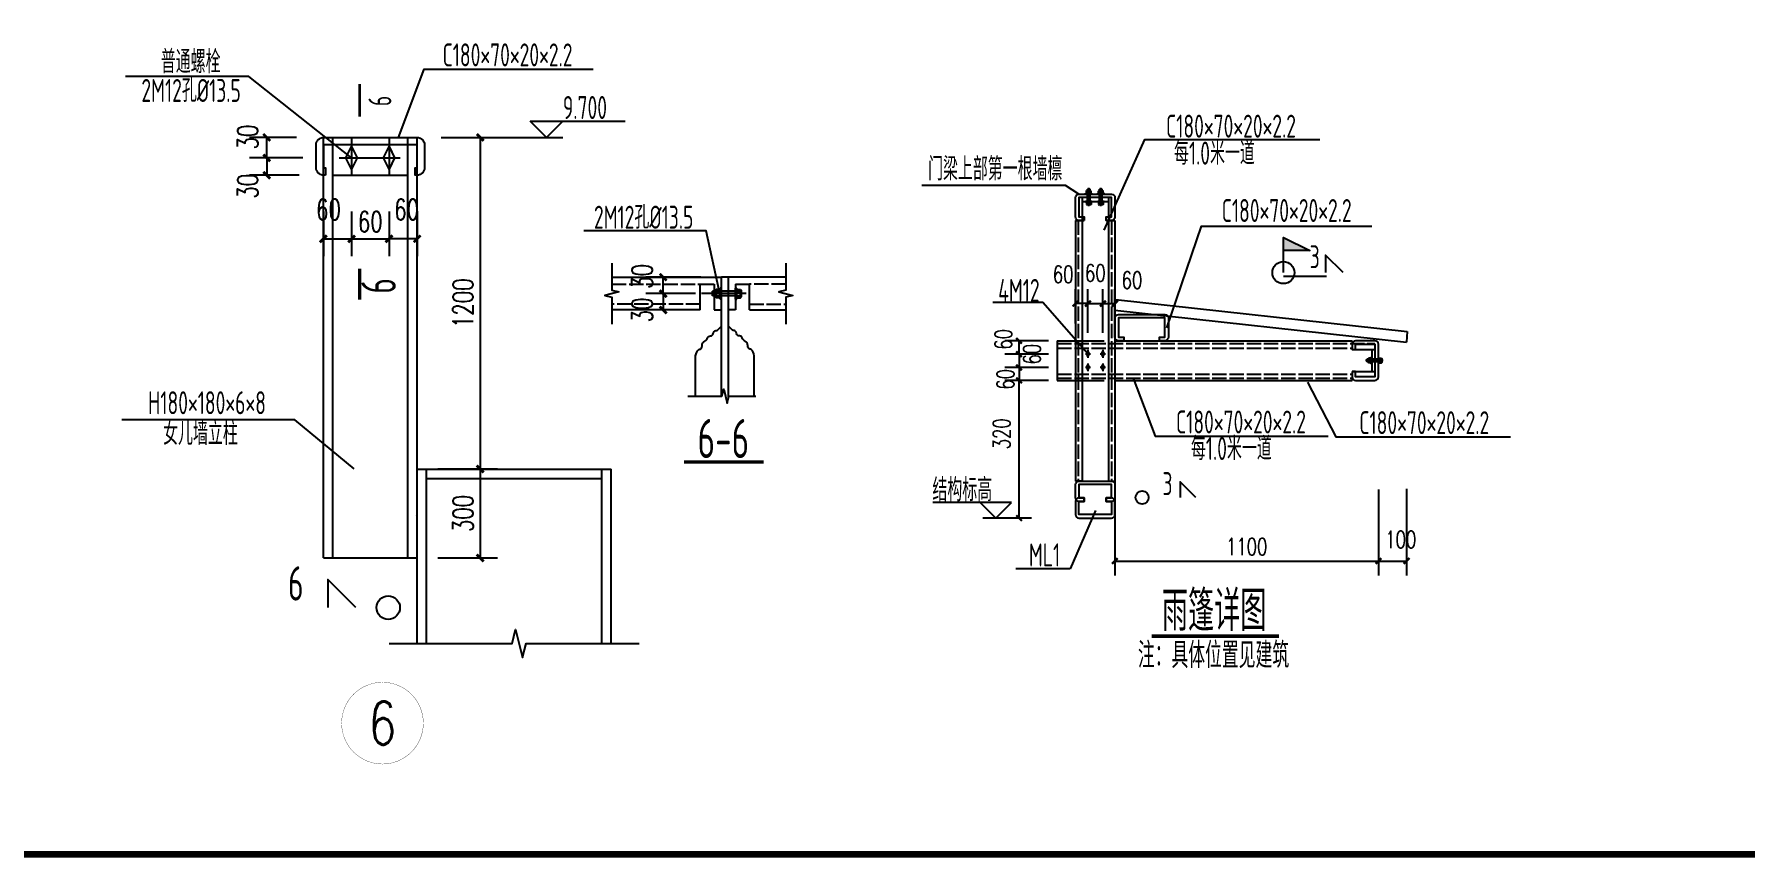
# Model space of a CAD drawing. Extents: x 14207793 to 14719554, y -1675802 to -1228715.
# Drawn here: x 14281569 to 14311356, y -1525750 to -1511411 of the extents above; entities that cross this region are included whole.
import ezdxf
from ezdxf.enums import TextEntityAlignment as Align

# ---------------------------------------------------------------- set-up
doc = ezdxf.new("R2010")
doc.units = 0
doc.header["$LTSCALE"] = 500
doc.header["$MEASUREMENT"] = 0
for name, pattern in [('5', [1.2, 0.5, -0.1, 0.5, -0.1]), ('DASHEDX2', [1.5, 1, -0.5]), ('DOTE', [2.42, 2, -0.2, 0.02, -0.2]), ('x', [5, 3, -2]), ('x1', [2.5, 1.5, -1]), ('x2', [1.25, 0.75, -0.5])]:
    doc.linetypes.add(name, pattern=pattern)
doc.layers.get('0').update_dxf_attribs({"linetype": 'CONTINUOUS'})
doc.layers.get('DEFPOINTS').update_dxf_attribs({"color": 140, "linetype": 'CONTINUOUS'})
for name, color, linetype in [('AXIS', 3, 'CONTINUOUS'), ('BOLT', 2, 'CONTINUOUS'), ('BOLTFILL', 2, 'CONTINUOUS'), ('BOLTX', 2, 'x2'), ('DIM', 3, 'CONTINUOUS'), ('DOTE', 8, 'DOTE'), ('GSYMBT', 3, 'CONTINUOUS'), ('LT', 2, 'CONTINUOUS'), ('PUB_TITLE', 4, 'CONTINUOUS'), ('S', 2, 'CONTINUOUS'), ('SBEAM', 2, 'CONTINUOUS'), ('SYMB', 7, 'CONTINUOUS'), ('SYMBX1', 7, 'x1'), ('X', 2, 'x'), ('xiangtu', 7, 'CONTINUOUS')]:
    doc.layers.add(name, color=color, linetype=linetype)
doc.styles.add('_TCH_DIM_T3', font='SIMPLEX', dxfattribs={"width": 0.705882, "bigfont": 'GBCBIG'})
doc.styles.add('HZ', font='txt', dxfattribs={"width": 0.8, "bigfont": 'hztxt'})
doc.styles.add('TSSD_REIN', font='Tssdeng.shx', dxfattribs={"width": 0.65, "bigfont": 'hztxt.shx'})
doc.dimstyles.new('_TCH_ARCH&&120', dxfattribs={"dimtxt": 357, "dimasz": 120, "dimexe": 300, "dimexo": 360, "dimgap": 120, "dimtad": 1, "dimdec": 0, "dimzin": 0, "dimdsep": 46, "dimtxsty": '_TCH_DIM_T3', "dimblk": 'ARCHTICK', "dimcen": 0.09, "dimclrt": 7, "dimazin": 2, "dimtfac": 1, "dimtdec": 0, "dimtix": 1, "dimtmove": 2, "dimatfit": 3, "dimfxl": 0, "dimtolj": 1, "dimtzin": 0, "dimarcsym": 0})
doc.dimstyles.new('_TCH_ARCH-100', dxfattribs={"dimtxt": 297.5, "dimasz": 100, "dimexe": 250, "dimexo": 300, "dimgap": 100, "dimtad": 1, "dimdec": 0, "dimzin": 0, "dimdsep": 46, "dimtxsty": '_TCH_DIM_T3', "dimblk": 'ARCHTICK', "dimcen": 0.09, "dimclrt": 7, "dimazin": 2, "dimtfac": 1, "dimtdec": 0, "dimtix": 1, "dimtmove": 2, "dimatfit": 3, "dimfxl": 0, "dimtolj": 1, "dimtzin": 0, "dimarcsym": 0})

# ---------------------------------------------------------------- blocks, each defined once
blk = doc.blocks.new('_ArchTick')
at = {"color": 0, "linetype": 'ByBlock', "const_width": 0.4}
blk.add_lwpolyline([(-0.5, -0.5), (0.5, 0.5)], dxfattribs=at)
blk = doc.blocks.new('*D1001')
at = {"layer": 'AXIS', "color": 0, "lineweight": -2}
for p, q in [((14288597, -1518981), (14289635, -1518981)), ((14289335, -1518981), (14289335, -1520530)), ((14288597, -1520530), (14289635, -1520530))]:
    blk.add_line(p, q, dxfattribs=at)
at = {"layer": 'DEFPOINTS', "color": 0}
for p in [(14288237, -1518981), (14288237, -1520530), (14289335, -1520530)]:
    blk.add_point(p, dxfattribs=at)
at = {"layer": 'AXIS', "color": 0, "lineweight": -2, "xscale": 120, "yscale": 120, "zscale": 120}
for p, rotation in [((14289335, -1518981), 90), ((14289335, -1520530), 270)]:
    blk.add_blockref('_ArchTick', p, dxfattribs=dict(at, rotation=rotation))
at = {"layer": 'AXIS', "color": 7, "insert": (14289036, -1519756), "char_height": 357, "attachment_point": 5, "rotation": 90, "style": '_TCH_DIM_T3'}
blk.add_mtext('\\A1;300', dxfattribs=at)
blk = doc.blocks.new('*D1002')
at = {"layer": 'AXIS', "color": 0, "lineweight": -2}
for p, q in [((14288810, -1513208), (14289635, -1513208)), ((14289335, -1513208), (14289335, -1518981)), ((14288597, -1518981), (14289635, -1518981))]:
    blk.add_line(p, q, dxfattribs=at)
at = {"layer": 'DEFPOINTS', "color": 0}
for p in [(14288450, -1513208), (14288237, -1518981), (14289335, -1518981)]:
    blk.add_point(p, dxfattribs=at)
at = {"layer": 'AXIS', "color": 0, "lineweight": -2, "xscale": 120, "yscale": 120, "zscale": 120}
for p, rotation in [((14289335, -1513208), 90), ((14289335, -1518981), 270)]:
    blk.add_blockref('_ArchTick', p, dxfattribs=dict(at, rotation=rotation))
at = {"layer": 'AXIS', "color": 7, "insert": (14289036, -1516095), "char_height": 357, "attachment_point": 5, "rotation": 90, "style": '_TCH_DIM_T3'}
blk.add_mtext('\\A1;1200', dxfattribs=at)
blk = doc.blocks.new('*D1003')
at = {"layer": 'AXIS', "color": 0, "lineweight": -2}
for p, q in [((14287095, -1514500), (14287095, -1515274)), ((14287748, -1514500), (14287748, -1515274)), ((14287095, -1514974), (14287748, -1514974))]:
    blk.add_line(p, q, dxfattribs=at)
at = {"layer": 'DEFPOINTS', "color": 0}
for p in [(14287095, -1514140), (14287748, -1514140), (14287748, -1514974)]:
    blk.add_point(p, dxfattribs=at)
at = {"layer": 'AXIS', "color": 0, "lineweight": -2, "xscale": 120, "yscale": 120, "zscale": 120, "rotation": 180}
blk.add_blockref('_ArchTick', (14287095, -1514974), dxfattribs=at)
at = {"layer": 'AXIS', "color": 0, "lineweight": -2, "xscale": 120, "yscale": 120, "zscale": 120}
blk.add_blockref('_ArchTick', (14287748, -1514974), dxfattribs=at)
at = {"layer": 'AXIS', "color": 7, "insert": (14287421, -1514675), "char_height": 357, "attachment_point": 5, "style": '_TCH_DIM_T3'}
blk.add_mtext('\\A1;60', dxfattribs=at)
blk = doc.blocks.new('*D1004')
at = {"layer": 'AXIS', "color": 0, "lineweight": -2}
for p, q in [((14287748, -1514500), (14287748, -1515274)), ((14288237, -1514493), (14288237, -1515274)), ((14288237, -1514974), (14287748, -1514974))]:
    blk.add_line(p, q, dxfattribs=at)
at = {"layer": 'DEFPOINTS', "color": 0}
for p in [(14287748, -1514140), (14288237, -1514133), (14287748, -1514974)]:
    blk.add_point(p, dxfattribs=at)
at = {"layer": 'AXIS', "color": 0, "lineweight": -2, "xscale": 120, "yscale": 120, "zscale": 120, "rotation": 180}
blk.add_blockref('_ArchTick', (14287748, -1514974), dxfattribs=at)
at = {"layer": 'AXIS', "color": 0, "lineweight": -2, "xscale": 120, "yscale": 120, "zscale": 120}
blk.add_blockref('_ArchTick', (14288237, -1514974), dxfattribs=at)
at = {"layer": 'AXIS', "color": 7, "insert": (14288054, -1514464), "char_height": 357, "attachment_point": 5, "style": '_TCH_DIM_T3'}
blk.add_mtext('\\A1;60', dxfattribs=at)
blk = doc.blocks.new('*D1005')
at = {"layer": 'AXIS', "color": 0, "lineweight": -2}
for p, q in [((14286605, -1514498), (14286605, -1515274)), ((14287095, -1514500), (14287095, -1515274)), ((14286605, -1514974), (14287095, -1514974))]:
    blk.add_line(p, q, dxfattribs=at)
at = {"layer": 'DEFPOINTS', "color": 0}
for p in [(14286605, -1514138), (14287095, -1514140), (14287095, -1514974)]:
    blk.add_point(p, dxfattribs=at)
at = {"layer": 'AXIS', "color": 0, "lineweight": -2, "xscale": 120, "yscale": 120, "zscale": 120, "rotation": 180}
blk.add_blockref('_ArchTick', (14286605, -1514974), dxfattribs=at)
at = {"layer": 'AXIS', "color": 0, "lineweight": -2, "xscale": 120, "yscale": 120, "zscale": 120}
blk.add_blockref('_ArchTick', (14287095, -1514974), dxfattribs=at)
at = {"layer": 'AXIS', "color": 7, "insert": (14286694, -1514464), "char_height": 357, "attachment_point": 5, "style": '_TCH_DIM_T3'}
blk.add_mtext('\\A1;60', dxfattribs=at)
blk = doc.blocks.new('*D1006')
at = {"layer": 'AXIS', "color": 0, "lineweight": -2}
for p, q in [((14286134, -1513208), (14285319, -1513208)), ((14285619, -1513564), (14285619, -1513208)), ((14286245, -1513564), (14285319, -1513564))]:
    blk.add_line(p, q, dxfattribs=at)
at = {"layer": 'DEFPOINTS', "color": 0}
for p in [(14285619, -1513208), (14286494, -1513208), (14286605, -1513564)]:
    blk.add_point(p, dxfattribs=at)
at = {"layer": 'AXIS', "color": 0, "lineweight": -2, "xscale": 120, "yscale": 120, "zscale": 120}
for p, rotation in [((14285619, -1513208), 90), ((14285619, -1513564), 270)]:
    blk.add_blockref('_ArchTick', p, dxfattribs=dict(at, rotation=rotation))
at = {"layer": 'AXIS', "color": 7, "insert": (14285287, -1513202), "char_height": 357, "attachment_point": 5, "rotation": 90, "style": '_TCH_DIM_T3'}
blk.add_mtext('\\A1;30', dxfattribs=at)
blk = doc.blocks.new('*D1007')
at = {"layer": 'AXIS', "color": 0, "lineweight": -2}
for p, q in [((14286245, -1513564), (14285319, -1513564)), ((14285619, -1513564), (14285619, -1513866)), ((14286185, -1513866), (14285319, -1513866))]:
    blk.add_line(p, q, dxfattribs=at)
at = {"layer": 'DEFPOINTS', "color": 0}
for p in [(14286605, -1513564), (14285619, -1513866), (14286545, -1513866)]:
    blk.add_point(p, dxfattribs=at)
at = {"layer": 'AXIS', "color": 0, "lineweight": -2, "xscale": 120, "yscale": 120, "zscale": 120}
for p, rotation in [((14285619, -1513564), 90), ((14285619, -1513866), 270)]:
    blk.add_blockref('_ArchTick', p, dxfattribs=dict(at, rotation=rotation))
at = {"layer": 'AXIS', "color": 7, "insert": (14285287, -1514058), "char_height": 357, "attachment_point": 5, "rotation": 90, "style": '_TCH_DIM_T3'}
blk.add_mtext('\\A1;30', dxfattribs=at)
blk = doc.blocks.new('*D1008')
at = {"layer": 'AXIS', "color": 0, "lineweight": -2}
for p, q in [((14293176, -1515641), (14292222, -1515641)), ((14292522, -1515928), (14292522, -1515641)), ((14293086, -1515928), (14292222, -1515928))]:
    blk.add_line(p, q, dxfattribs=at)
at = {"layer": 'DEFPOINTS', "color": 0}
for p in [(14292522, -1515641), (14293536, -1515641), (14293446, -1515928)]:
    blk.add_point(p, dxfattribs=at)
at = {"layer": 'AXIS', "color": 0, "lineweight": -2, "xscale": 120, "yscale": 120, "zscale": 120}
for p, rotation in [((14292522, -1515641), 90), ((14292522, -1515928), 270)]:
    blk.add_blockref('_ArchTick', p, dxfattribs=dict(at, rotation=rotation))
at = {"layer": 'AXIS', "color": 7, "insert": (14292155, -1515629), "char_height": 357, "attachment_point": 5, "rotation": 90, "style": '_TCH_DIM_T3'}
blk.add_mtext('\\A1;30', dxfattribs=at)
blk = doc.blocks.new('*D1009')
at = {"layer": 'AXIS', "color": 0, "lineweight": -2}
for p, q in [((14293086, -1515928), (14292222, -1515928)), ((14292522, -1515928), (14292522, -1516212)), ((14293050, -1516212), (14292222, -1516212))]:
    blk.add_line(p, q, dxfattribs=at)
at = {"layer": 'DEFPOINTS', "color": 0}
for p in [(14293446, -1515928), (14292522, -1516212), (14293410, -1516212)]:
    blk.add_point(p, dxfattribs=at)
at = {"layer": 'AXIS', "color": 0, "lineweight": -2, "xscale": 120, "yscale": 120, "zscale": 120}
for p, rotation in [((14292522, -1515928), 90), ((14292522, -1516212), 270)]:
    blk.add_blockref('_ArchTick', p, dxfattribs=dict(at, rotation=rotation))
at = {"layer": 'AXIS', "color": 7, "insert": (14292155, -1516212), "char_height": 357, "attachment_point": 5, "rotation": 90, "style": '_TCH_DIM_T3'}
blk.add_mtext('\\A1;30', dxfattribs=at)
blk = doc.blocks.new('bg')
at = {"layer": 'AXIS'}
for p, q in [((4161502, -1175045), (4163935, -1175045)), ((4161922, -1175465), (4161502, -1175045)), ((4161922, -1175465), (4162342, -1175045)), ((4159224, -1175465), (4162342, -1175465))]:
    blk.add_line(p, q, dxfattribs=at)
blk = doc.blocks.new('*D1010')
at = {"layer": 'AXIS', "color": 0, "lineweight": -2}
for p, q in [((14304977, -1519340), (14304977, -1520833)), ((14305467, -1519325), (14305467, -1520833)), ((14304977, -1520583), (14305467, -1520583))]:
    blk.add_line(p, q, dxfattribs=at)
at = {"layer": 'DEFPOINTS', "color": 0}
for p in [(14304977, -1519040), (14305467, -1519025), (14305467, -1520583)]:
    blk.add_point(p, dxfattribs=at)
at = {"layer": 'AXIS', "color": 0, "lineweight": -2, "xscale": 100, "yscale": 100, "zscale": 100, "rotation": 180}
blk.add_blockref('_ArchTick', (14304977, -1520583), dxfattribs=at)
at = {"layer": 'AXIS', "color": 0, "lineweight": -2, "xscale": 100, "yscale": 100, "zscale": 100}
blk.add_blockref('_ArchTick', (14305467, -1520583), dxfattribs=at)
at = {"layer": 'AXIS', "color": 7, "insert": (14305365, -1520208), "char_height": 297.5, "attachment_point": 5, "style": '_TCH_DIM_T3'}
blk.add_mtext('\\A1;100', dxfattribs=at)
blk = doc.blocks.new('*D1011')
at = {"layer": 'AXIS', "color": 0, "lineweight": -2}
for p, q in [((14300388, -1518865), (14300388, -1520833)), ((14304977, -1519340), (14304977, -1520833)), ((14300388, -1520583), (14304977, -1520583))]:
    blk.add_line(p, q, dxfattribs=at)
at = {"layer": 'DEFPOINTS', "color": 0}
for p in [(14300388, -1518565), (14304977, -1519040), (14304977, -1520583)]:
    blk.add_point(p, dxfattribs=at)
at = {"layer": 'AXIS', "color": 0, "lineweight": -2, "xscale": 100, "yscale": 100, "zscale": 100, "rotation": 180}
blk.add_blockref('_ArchTick', (14300388, -1520583), dxfattribs=at)
at = {"layer": 'AXIS', "color": 0, "lineweight": -2, "xscale": 100, "yscale": 100, "zscale": 100}
blk.add_blockref('_ArchTick', (14304977, -1520583), dxfattribs=at)
at = {"layer": 'AXIS', "color": 7, "insert": (14302683, -1520334), "char_height": 297.5, "attachment_point": 5, "style": '_TCH_DIM_T3'}
blk.add_mtext('\\A1;1100', dxfattribs=at)
blk = doc.blocks.new('*D1012')
at = {"layer": 'AXIS', "color": 0, "lineweight": -2}
for p, q in [((14299233, -1517438), (14298469, -1517438)), ((14298719, -1519836), (14298719, -1517438)), ((14298938, -1519836), (14298469, -1519836))]:
    blk.add_line(p, q, dxfattribs=at)
at = {"layer": 'DEFPOINTS', "color": 0}
for p in [(14298719, -1517438), (14299533, -1517438), (14299238, -1519836)]:
    blk.add_point(p, dxfattribs=at)
at = {"layer": 'AXIS', "color": 0, "lineweight": -2, "xscale": 100, "yscale": 100, "zscale": 100}
for p, rotation in [((14298719, -1517438), 90), ((14298719, -1519836), 270)]:
    blk.add_blockref('_ArchTick', p, dxfattribs=dict(at, rotation=rotation))
at = {"layer": 'AXIS', "color": 7, "insert": (14298416, -1518368), "char_height": 297.5, "attachment_point": 5, "rotation": 90, "style": '_TCH_DIM_T3'}
blk.add_mtext('\\A1;320', dxfattribs=at)
blk = doc.blocks.new('*D987')
at = {"layer": 'AXIS', "color": 0, "lineweight": -2}
for p, q in [((14299919, -1516608), (14299919, -1515851)), ((14299919, -1516101), (14300179, -1516101)), ((14300179, -1516608), (14300179, -1515851))]:
    blk.add_line(p, q, dxfattribs=at)
at = {"layer": 'DEFPOINTS', "color": 0}
for p in [(14300179, -1516101), (14299919, -1516908), (14300179, -1516908)]:
    blk.add_point(p, dxfattribs=at)
at = {"layer": 'AXIS', "color": 0, "lineweight": -2, "xscale": 100, "yscale": 100, "zscale": 100, "rotation": 180}
blk.add_blockref('_ArchTick', (14299919, -1516101), dxfattribs=at)
at = {"layer": 'AXIS', "color": 0, "lineweight": -2, "xscale": 100, "yscale": 100, "zscale": 100}
blk.add_blockref('_ArchTick', (14300179, -1516101), dxfattribs=at)
at = {"layer": 'AXIS', "color": 7, "insert": (14300046, -1515569), "char_height": 297.5, "attachment_point": 5, "style": '_TCH_DIM_T3'}
blk.add_mtext('\\A1;60', dxfattribs=at)
blk = doc.blocks.new('*D988')
at = {"layer": 'AXIS', "color": 0, "lineweight": -2}
for p, q in [((14299700, -1516449), (14299700, -1515851)), ((14299919, -1516101), (14299700, -1516101)), ((14299919, -1516608), (14299919, -1515851))]:
    blk.add_line(p, q, dxfattribs=at)
at = {"layer": 'DEFPOINTS', "color": 0}
for p in [(14299700, -1516101), (14299700, -1516749), (14299919, -1516908)]:
    blk.add_point(p, dxfattribs=at)
at = {"layer": 'AXIS', "color": 0, "lineweight": -2, "xscale": 100, "yscale": 100, "zscale": 100, "rotation": 180}
blk.add_blockref('_ArchTick', (14299700, -1516101), dxfattribs=at)
at = {"layer": 'AXIS', "color": 0, "lineweight": -2, "xscale": 100, "yscale": 100, "zscale": 100}
blk.add_blockref('_ArchTick', (14299919, -1516101), dxfattribs=at)
at = {"layer": 'AXIS', "color": 7, "insert": (14299486, -1515591), "char_height": 297.5, "attachment_point": 5, "style": '_TCH_DIM_T3'}
blk.add_mtext('\\A1;60', dxfattribs=at)
blk = doc.blocks.new('*D989')
at = {"layer": 'AXIS', "color": 0, "lineweight": -2}
for p, q in [((14300179, -1516608), (14300179, -1515851)), ((14300179, -1516101), (14300388, -1516101)), ((14300388, -1516655), (14300388, -1515851))]:
    blk.add_line(p, q, dxfattribs=at)
at = {"layer": 'DEFPOINTS', "color": 0}
for p in [(14300388, -1516101), (14300179, -1516908), (14300388, -1516955)]:
    blk.add_point(p, dxfattribs=at)
at = {"layer": 'AXIS', "color": 0, "lineweight": -2, "xscale": 100, "yscale": 100, "zscale": 100, "rotation": 180}
blk.add_blockref('_ArchTick', (14300179, -1516101), dxfattribs=at)
at = {"layer": 'AXIS', "color": 0, "lineweight": -2, "xscale": 100, "yscale": 100, "zscale": 100}
blk.add_blockref('_ArchTick', (14300388, -1516101), dxfattribs=at)
at = {"layer": 'AXIS', "color": 7, "insert": (14300686, -1515694), "char_height": 297.5, "attachment_point": 5, "style": '_TCH_DIM_T3'}
blk.add_mtext('\\A1;60', dxfattribs=at)
blk = doc.blocks.new('*D990')
at = {"layer": 'AXIS', "color": 0, "lineweight": -2}
for p, q in [((14299163, -1516981), (14298469, -1516981)), ((14298719, -1516981), (14298719, -1517214)), ((14299233, -1517214), (14298469, -1517214))]:
    blk.add_line(p, q, dxfattribs=at)
at = {"layer": 'DEFPOINTS', "color": 0}
for p in [(14299463, -1516981), (14298719, -1517214), (14299533, -1517214)]:
    blk.add_point(p, dxfattribs=at)
at = {"layer": 'AXIS', "color": 0, "lineweight": -2, "xscale": 100, "yscale": 100, "zscale": 100}
for p, rotation in [((14298719, -1516981), 90), ((14298719, -1517214), 270)]:
    blk.add_blockref('_ArchTick', p, dxfattribs=dict(at, rotation=rotation))
at = {"layer": 'AXIS', "color": 7, "insert": (14298943, -1516981), "char_height": 297.5, "attachment_point": 5, "rotation": 90, "style": '_TCH_DIM_T3'}
blk.add_mtext('\\A1;60', dxfattribs=at)
blk = doc.blocks.new('*D991')
at = {"layer": 'AXIS', "color": 0, "lineweight": -2}
for p, q in [((14299233, -1516749), (14298469, -1516749)), ((14299233, -1516981), (14298469, -1516981)), ((14298719, -1516981), (14298719, -1516749))]:
    blk.add_line(p, q, dxfattribs=at)
at = {"layer": 'DEFPOINTS', "color": 0}
for p in [(14298719, -1516749), (14299533, -1516749), (14299533, -1516981)]:
    blk.add_point(p, dxfattribs=at)
at = {"layer": 'AXIS', "color": 0, "lineweight": -2, "xscale": 100, "yscale": 100, "zscale": 100}
for p, rotation in [((14298719, -1516749), 90), ((14298719, -1516981), 270)]:
    blk.add_blockref('_ArchTick', p, dxfattribs=dict(at, rotation=rotation))
at = {"layer": 'AXIS', "color": 7, "insert": (14298446, -1516724), "char_height": 297.5, "attachment_point": 5, "rotation": 90, "style": '_TCH_DIM_T3'}
blk.add_mtext('\\A1;60', dxfattribs=at)
blk = doc.blocks.new('*D992')
at = {"layer": 'AXIS', "color": 0, "lineweight": -2}
for p, q in [((14298559, -1517214), (14298469, -1517214)), ((14298719, -1517214), (14298719, -1517438)), ((14298610, -1517438), (14298469, -1517438))]:
    blk.add_line(p, q, dxfattribs=at)
at = {"layer": 'DEFPOINTS', "color": 0}
for p in [(14298859, -1517214), (14298719, -1517438), (14298910, -1517438)]:
    blk.add_point(p, dxfattribs=at)
at = {"layer": 'AXIS', "color": 0, "lineweight": -2, "xscale": 100, "yscale": 100, "zscale": 100}
for p, rotation in [((14298719, -1517214), 90), ((14298719, -1517438), 270)]:
    blk.add_blockref('_ArchTick', p, dxfattribs=dict(at, rotation=rotation))
at = {"layer": 'AXIS', "color": 7, "insert": (14298483, -1517419), "char_height": 297.5, "attachment_point": 5, "rotation": 90, "style": '_TCH_DIM_T3'}
blk.add_mtext('\\A1;60', dxfattribs=at)

msp = doc.modelspace()

# ---------------------------------------------------------------- linework, layer by layer
for points in [[(14293087.27, -1517010.86), (14293142.09, -1516903.08), (14293187.93, -1516878.66), (14293209.41, -1516787.01), (14293282.66, -1516726.01), (14293311.36, -1516674.62), (14293377.4, -1516652.74), (14293411.01, -1516585.57), (14293466.02, -1516561.15), (14293503.41, -1516527.69), (14293536.07, -1516497.04)], [(14294107.27, -1517010.86), (14294052.45, -1516903.08), (14294006.61, -1516878.66), (14293985.12, -1516787.01), (14293911.87, -1516726.01), (14293883.18, -1516674.62), (14293817.14, -1516652.74), (14293783.53, -1516585.57), (14293728.52, -1516561.15), (14293691.12, -1516527.69), (14293658.47, -1516497.04)]]:
    msp.add_spline(points, degree=3)
at = {"layer": 'BOLT'}
for p, q in [((14287094.88, -1513270.73), (14287094.88, -1513858.25)), ((14287747.68, -1513270.73), (14287747.68, -1513858.25)), ((14286899.04, -1513564.49), (14287290.72, -1513564.49)), ((14287551.84, -1513564.49), (14287943.52, -1513564.49)), ((14299877.18, -1514194.22), (14299877.18, -1514180.45)), ((14299987.34, -1514180.45), (14299877.18, -1514180.45)), ((14299987.34, -1514194.22), (14299877.18, -1514194.22)), ((14299877.18, -1514322.74), (14299877.18, -1514336.51)), ((14299987.34, -1514322.74), (14299877.18, -1514322.74)), ((14299987.34, -1514336.51), (14299877.18, -1514336.51)), ((14299890.95, -1514143.73), (14299900.69, -1514133.99)), ((14299973.57, -1514143.73), (14299890.95, -1514143.73)), ((14299890.95, -1514180.45), (14299890.95, -1514143.73)), ((14299973.57, -1514180.45), (14299890.95, -1514180.45)), ((14299890.95, -1514336.51), (14299890.95, -1514373.23)), ((14299963.84, -1514133.99), (14299900.69, -1514133.99)), ((14299955.21, -1514106.45), (14299909.31, -1514106.45)), ((14299909.31, -1514133.99), (14299909.31, -1514106.45)), ((14299911.61, -1514180.45), (14299911.61, -1514143.73)), ((14299911.61, -1514336.51), (14299911.61, -1514373.23)), ((14299952.92, -1514180.45), (14299952.92, -1514143.73)), ((14299952.92, -1514336.51), (14299952.92, -1514373.23)), ((14299955.21, -1514133.99), (14299955.21, -1514106.45)), ((14299973.57, -1514143.73), (14299963.84, -1514133.99)), ((14299973.57, -1514180.45), (14299973.57, -1514143.73)), ((14299973.57, -1514336.51), (14299973.57, -1514373.23)), ((14299987.34, -1514194.22), (14299987.34, -1514180.45)), ((14299987.34, -1514322.74), (14299987.34, -1514336.51)), ((14300198.57, -1514180.45), (14300088.41, -1514180.45)), ((14300088.41, -1514194.22), (14300088.41, -1514180.45)), ((14300198.57, -1514194.22), (14300088.41, -1514194.22)), ((14300198.57, -1514322.74), (14300088.41, -1514322.74)), ((14300088.41, -1514322.74), (14300088.41, -1514336.51)), ((14300198.57, -1514336.51), (14300088.41, -1514336.51)), ((14300102.18, -1514143.73), (14300111.92, -1514133.99)), ((14300102.18, -1514180.45), (14300102.18, -1514143.73)), ((14300184.8, -1514143.73), (14300102.18, -1514143.73)), ((14300184.8, -1514180.45), (14300102.18, -1514180.45)), ((14300102.18, -1514336.51), (14300102.18, -1514373.23)), ((14300175.07, -1514133.99), (14300111.92, -1514133.99)), ((14300120.54, -1514133.99), (14300120.54, -1514106.45)), ((14300166.44, -1514106.45), (14300120.54, -1514106.45)), ((14300122.84, -1514180.45), (14300122.84, -1514143.73)), ((14300122.84, -1514336.51), (14300122.84, -1514373.23)), ((14300164.15, -1514180.45), (14300164.15, -1514143.73)), ((14300164.15, -1514336.51), (14300164.15, -1514373.23)), ((14300166.44, -1514133.99), (14300166.44, -1514106.45)), ((14300184.8, -1514143.73), (14300175.07, -1514133.99)), ((14300184.8, -1514180.45), (14300184.8, -1514143.73)), ((14300184.8, -1514336.51), (14300184.8, -1514373.23)), ((14300198.57, -1514194.22), (14300198.57, -1514180.45)), ((14300198.57, -1514322.74), (14300198.57, -1514336.51)), ((14299890.95, -1514373.23), (14299900.69, -1514382.96)), ((14299973.57, -1514373.23), (14299890.95, -1514373.23)), ((14299963.84, -1514382.96), (14299900.69, -1514382.96)), ((14299973.57, -1514373.23), (14299963.84, -1514382.96)), ((14300184.8, -1514373.23), (14300102.18, -1514373.23)), ((14300102.18, -1514373.23), (14300111.92, -1514382.96)), ((14300175.07, -1514382.96), (14300111.92, -1514382.96)), ((14300184.8, -1514373.23), (14300175.07, -1514382.96)), ((14293536.07, -1515829.82), (14293511.59, -1515829.82)), ((14293511.59, -1516025.66), (14293511.59, -1515829.82)), ((14293536.07, -1516025.66), (14293536.07, -1515829.82)), ((14293780.87, -1515829.82), (14293805.35, -1515829.82)), ((14293780.87, -1516025.66), (14293780.87, -1515829.82)), ((14293805.35, -1516025.66), (14293805.35, -1515829.82)), ((14293380.04, -1515968.54), (14293380.04, -1515886.94)), ((14293429, -1515886.94), (14293380.04, -1515886.94)), ((14293429, -1515968.54), (14293380.04, -1515968.54)), ((14293446.31, -1515854.3), (14293429, -1515871.61)), ((14293429, -1515983.87), (14293429, -1515871.61)), ((14293446.31, -1516001.18), (14293429, -1515983.87)), ((14293446.31, -1516001.18), (14293446.31, -1515854.3)), ((14293511.59, -1515854.3), (14293446.31, -1515854.3)), ((14293511.59, -1515891.02), (14293446.31, -1515891.02)), ((14293511.59, -1515964.46), (14293446.31, -1515964.46)), ((14293511.59, -1516001.18), (14293446.31, -1516001.18)), ((14293511.59, -1516001.18), (14293511.59, -1515854.3)), ((14293536.07, -1516025.66), (14293511.59, -1516025.66)), ((14293780.87, -1516025.66), (14293805.35, -1516025.66)), ((14293805.35, -1515854.3), (14293870.63, -1515854.3)), ((14293805.35, -1515891.02), (14293870.63, -1515891.02)), ((14293805.35, -1515964.46), (14293870.63, -1515964.46)), ((14293805.35, -1516001.18), (14293870.63, -1516001.18)), ((14293870.63, -1515854.3), (14293887.94, -1515871.61)), ((14293870.63, -1516001.18), (14293870.63, -1515854.3)), ((14293870.63, -1516001.18), (14293887.94, -1515983.87)), ((14293887.94, -1515983.87), (14293887.94, -1515871.61)), ((14299873.04, -1516976.73), (14299964.84, -1516976.73)), ((14299918.94, -1516907.88), (14299918.94, -1517045.58)), ((14300132.99, -1516976.73), (14300224.8, -1516976.73)), ((14300178.89, -1516907.88), (14300178.89, -1517045.58)), ((14299873.04, -1517210.59), (14299964.84, -1517210.59)), ((14299918.94, -1517141.74), (14299918.94, -1517279.44)), ((14300132.99, -1517210.59), (14300224.8, -1517210.59)), ((14300178.89, -1517141.74), (14300178.89, -1517279.44)), ((14304800.47, -1517070.3), (14304772.93, -1517070.3)), ((14304772.93, -1517070.3), (14304772.93, -1517116.2)), ((14304800.47, -1517116.2), (14304772.93, -1517116.2)), ((14304810.2, -1517051.94), (14304800.47, -1517061.67)), ((14304800.47, -1517061.67), (14304800.47, -1517124.82)), ((14304810.2, -1517134.56), (14304800.47, -1517124.82)), ((14304846.92, -1517051.94), (14304810.2, -1517051.94)), ((14304810.2, -1517051.94), (14304810.2, -1517134.56)), ((14304846.92, -1517072.59), (14304810.2, -1517072.59)), ((14304846.92, -1517113.9), (14304810.2, -1517113.9)), ((14304846.92, -1517134.56), (14304810.2, -1517134.56)), ((14304846.92, -1517038.17), (14304846.92, -1517148.33)), ((14304860.69, -1517038.17), (14304846.92, -1517038.17)), ((14304846.92, -1517051.94), (14304846.92, -1517134.56)), ((14304860.69, -1517148.33), (14304846.92, -1517148.33)), ((14304860.69, -1517038.17), (14304860.69, -1517148.33)), ((14304976.97, -1517038.17), (14304976.97, -1517148.33)), ((14304976.97, -1517038.17), (14304990.74, -1517038.17)), ((14304976.97, -1517148.33), (14304990.74, -1517148.33)), ((14304990.74, -1517038.17), (14304990.74, -1517148.33)), ((14304990.74, -1517051.94), (14305027.46, -1517051.94)), ((14304990.74, -1517072.59), (14305027.46, -1517072.59)), ((14304990.74, -1517113.9), (14305027.46, -1517113.9)), ((14304990.74, -1517134.56), (14305027.46, -1517134.56)), ((14305027.46, -1517051.94), (14305027.46, -1517134.56)), ((14305027.46, -1517051.94), (14305037.2, -1517061.67)), ((14305027.46, -1517134.56), (14305037.2, -1517124.82)), ((14305037.2, -1517061.67), (14305037.2, -1517124.82))]:
    msp.add_line(p, q, dxfattribs=at)
for points in [[(14286996.96, -1513564.49), (14287094.88, -1513368.65), (14287192.8, -1513564.49), (14287094.88, -1513760.33)], [(14287649.76, -1513564.49), (14287747.68, -1513368.65), (14287845.6, -1513564.49), (14287747.68, -1513760.33)], [(14299895.99, -1516976.73), (14299918.94, -1516930.83), (14299941.89, -1516976.73), (14299918.94, -1517022.63)], [(14300155.94, -1516976.73), (14300178.89, -1516930.83), (14300201.85, -1516976.73), (14300178.89, -1517022.63)], [(14299895.99, -1517210.59), (14299918.94, -1517164.69), (14299941.89, -1517210.59), (14299918.94, -1517256.49)], [(14300155.94, -1517210.59), (14300178.89, -1517164.69), (14300201.85, -1517210.59), (14300178.89, -1517256.49)]]:
    msp.add_lwpolyline(points, close=True, dxfattribs=at)
at = {"layer": 'BOLTFILL'}
for p, q in [((14299932.26, -1514404.46), (14299932.26, -1514084.8)), ((14300143.49, -1514404.46), (14300143.49, -1514084.8)), ((14293964.54, -1515927.74), (14293188.16, -1515927.74)), ((14305058.7, -1517093.25), (14304751.28, -1517093.25))]:
    msp.add_line(p, q, dxfattribs=at)
at = {"layer": 'BOLTX'}
for p, q in [((14299909.31, -1514336.51), (14299909.31, -1514133.99)), ((14299955.21, -1514336.51), (14299955.21, -1514133.99)), ((14300120.54, -1514336.51), (14300120.54, -1514133.99)), ((14300166.44, -1514336.51), (14300166.44, -1514133.99)), ((14293805.35, -1515886.94), (14293429, -1515886.94)), ((14293805.35, -1515968.54), (14293429, -1515968.54)), ((14304990.74, -1517070.3), (14304800.47, -1517070.3)), ((14304990.74, -1517116.2), (14304800.47, -1517116.2))]:
    msp.add_line(p, q, dxfattribs=at)
at = {"layer": 'DIM'}
for p, q in [((14299525.07, -1514047.77), (14297028.37, -1514047.77)), ((14299761.18, -1514194.22), (14299525.07, -1514047.77)), ((14299814.73, -1519191.85), (14299699.98, -1519191.85)), ((14300273.73, -1519191.85), (14300388.48, -1519191.85)), ((14298589.15, -1519561.82), (14297218.11, -1519561.82)), ((14298041.75, -1519561.82), (14298315.45, -1519835.52)), ((14298315.45, -1519835.52), (14298589.15, -1519561.82)), ((14300049.96, -1519705.94), (14299607.53, -1520721.25)), ((14299607.53, -1520721.25), (14298663.99, -1520721.19))]:
    msp.add_line(p, q, dxfattribs=at)
for points in [[(14287094.88, -1513564.49), (14285304.18, -1512144.74), (14285304.18, -1512144.74), (14283160.98, -1512144.74)], [(14287914.78, -1513207.85), (14288360.36, -1512018.8), (14288360.36, -1512018.8), (14291303.48, -1512018.8)], [(14300198.19, -1514824.61), (14300910.44, -1513244.79), (14300910.44, -1513244.79), (14303958.37, -1513244.79)], [(14293507.07, -1515927.74), (14293267.37, -1514831.84), (14293267.37, -1514831.84), (14291138.48, -1514831.84)], [(14301293.97, -1516524.94), (14301897.77, -1514750.4), (14301897.77, -1514750.4), (14304863.37, -1514750.4)], [(14299918.94, -1516976.73), (14299131.78, -1516079.64), (14299131.78, -1516079.64), (14298260.87, -1516079.64)], [(14300705.53, -1517398.48), (14301089.71, -1518411.66), (14301089.71, -1518411.66), (14304100.87, -1518411.66)], [(14303741, -1517470.98), (14304234.66, -1518420.11), (14304234.66, -1518420.11), (14307278.37, -1518420.11)], [(14287142.92, -1518978.02), (14286109.47, -1518124.63), (14286109.47, -1518124.63), (14283095.98, -1518124.63)]]:
    msp.add_lwpolyline(points, dxfattribs=at)
at = {"layer": 'DOTE'}
for p, q in [((14287094.88, -1513207.85), (14287094.88, -1513858.25)), ((14287747.68, -1513207.85), (14287747.68, -1513866.41))]:
    msp.add_line(p, q, dxfattribs=at)
at = {"layer": 'GSYMBT', "ltscale": 10, "const_width": 5}
msp.add_lwpolyline([(14286922.04, -1523406.13, 1), (14288345.49, -1523406.13, 1)], format="xyb", close=True, dxfattribs=at)
at = {"layer": 'LT'}
for p, q in [((14299814.73, -1514255.42), (14299814.73, -1519191.85)), ((14299814.73, -1514322.74), (14300273.73, -1514322.74)), ((14300273.73, -1514255.42), (14300273.73, -1519191.85)), ((14299699.98, -1514653.22), (14299852.98, -1514653.22)), ((14299699.98, -1514653.22), (14299699.98, -1519191.85)), ((14300235.48, -1514653.22), (14300388.48, -1514653.22)), ((14300388.48, -1514653.22), (14300388.48, -1519191.85)), ((14300388.48, -1516215.76), (14300400.36, -1516029.63)), ((14300400.36, -1516029.63), (14305479.24, -1516586.62)), ((14300388.48, -1516215.76), (14305467.35, -1516772.74)), ((14305479.24, -1516586.62), (14305467.35, -1516772.74)), ((14299382.5, -1516749), (14299382.5, -1517437.5)), ((14299382.5, -1516749), (14299699.98, -1516749)), ((14300388.48, -1516749), (14304517.97, -1516749)), ((14304517.97, -1516749), (14304517.97, -1516902)), ((14304517.97, -1516902), (14304915.77, -1516902)), ((14304860.69, -1516902), (14304860.69, -1517284.5)), ((14304517.97, -1517284.5), (14304517.97, -1517437.5)), ((14304517.97, -1517284.5), (14304915.77, -1517284.5)), ((14299382.5, -1517437.5), (14299699.98, -1517437.5)), ((14300388.48, -1517437.5), (14304517.97, -1517437.5))]:
    msp.add_line(p, q, dxfattribs=at)
at = {"layer": 'PUB_TITLE', "const_width": 120}
msp.add_lwpolyline([(14349272.5, -1477690), (14210792.5, -1477690), (14210792.5, -1525690), (14349272.5, -1525690)], close=True, dxfattribs=at)
at = {"layer": 'S'}
for p, q in [((14286605.28, -1520529.79), (14286605.28, -1513207.85)), ((14286768.48, -1520529.79), (14286768.48, -1513207.85)), ((14288074.08, -1520529.79), (14288074.08, -1513207.85)), ((14288237.28, -1520529.79), (14288237.28, -1513207.85)), ((14291627.47, -1515641.2), (14293536.07, -1515641.2)), ((14293168, -1515763.6), (14293410.15, -1515763.6)), ((14293168, -1516212.4), (14293168, -1515763.6)), ((14293410.15, -1515763.6), (14293410.15, -1516212.4)), ((14293536.07, -1517714.46), (14293536.07, -1515641.2)), ((14293658.47, -1515641.2), (14293536.07, -1515641.2)), ((14294655.84, -1515641.2), (14293658.47, -1515641.2)), ((14293658.47, -1516497.04), (14293658.47, -1515641.2)), ((14293780.87, -1515763.6), (14294023.02, -1515763.6)), ((14293780.87, -1515763.6), (14293780.87, -1516212.4)), ((14294023.02, -1516212.4), (14294023.02, -1515763.6)), ((14293168, -1516212.4), (14291627.47, -1516212.4)), ((14293410.15, -1516212.4), (14293532.55, -1516212.4)), ((14293780.87, -1516212.4), (14293658.47, -1516212.4)), ((14294023.02, -1516212.4), (14294655.84, -1516212.4)), ((14293658.47, -1517748.27), (14293658.47, -1516497.04)), ((14293087.27, -1517714.46), (14293087.27, -1517010.86)), ((14294107.27, -1517714.46), (14294107.27, -1517010.86)), ((14288237.28, -1518981.25), (14291614.39, -1518981.25)), ((14288237.28, -1522017.85), (14288237.28, -1518981.25)), ((14288400.48, -1522017.85), (14288400.48, -1518981.25)), ((14291451.19, -1522017.85), (14291451.19, -1518981.25)), ((14291614.39, -1522017.85), (14291614.39, -1518981.25)), ((14288400.48, -1519144.45), (14291451.19, -1519144.45)), ((14286605.28, -1520529.79), (14288237.28, -1520529.79))]:
    msp.add_line(p, q, dxfattribs=at)
at = {"layer": 'SBEAM'}
for p, q in [((14286879.42, -1513564.49), (14287943.52, -1513564.49)), ((14286768.48, -1513866.41), (14288074.08, -1513866.41))]:
    msp.add_line(p, q, dxfattribs=at)
for points in [[(14286640.46, -1513866.41), (14286607.82, -1513866.41, -0.41421356), (14286477.26, -1513735.85), (14286477.26, -1513338.41, -0.41421356), (14286607.82, -1513207.85), (14288236.38, -1513207.85, -0.41421356), (14288366.94, -1513338.41), (14288366.94, -1513735.85, -0.41421356), (14288236.38, -1513866.41), (14288203.74, -1513866.41), (14288203.74, -1513735.85), (14288236.38, -1513735.85), (14288236.38, -1513338.41), (14286607.82, -1513338.41), (14286607.82, -1513735.85), (14286640.46, -1513735.85)], [(14299852.98, -1514653.22), (14299761.18, -1514653.22, -0.41421356), (14299699.98, -1514592.02), (14299699.98, -1514255.42, -0.41421356), (14299761.18, -1514194.22), (14300327.28, -1514194.22, -0.41421356), (14300388.48, -1514255.42), (14300388.48, -1514592.02, -0.41421356), (14300327.28, -1514653.22), (14300235.48, -1514653.22), (14300235.48, -1514592.02), (14300327.28, -1514592.02), (14300327.28, -1514255.42), (14299761.18, -1514255.42), (14299761.18, -1514592.02), (14299852.98, -1514592.02)], [(14300541.48, -1516749), (14300449.68, -1516749, -0.41421356), (14300388.48, -1516687.8), (14300388.48, -1516351.19, -0.41421356), (14300449.68, -1516289.99), (14301256.94, -1516289.99, -0.41421356), (14301318.14, -1516351.19), (14301318.14, -1516687.8, -0.41421356), (14301256.94, -1516749), (14301165.14, -1516749), (14301165.14, -1516687.8), (14301256.94, -1516687.8), (14301256.94, -1516351.19), (14300449.68, -1516351.19), (14300449.68, -1516687.8), (14300541.48, -1516687.8)], [(14304517.97, -1517284.5), (14304517.97, -1517376.3, 0.41421356), (14304579.17, -1517437.5), (14304915.77, -1517437.5, 0.41421356), (14304976.97, -1517376.3), (14304976.97, -1516810.2, 0.41421356), (14304915.77, -1516749), (14304579.17, -1516749, 0.41421356), (14304517.97, -1516810.2), (14304517.97, -1516902), (14304579.17, -1516902), (14304579.17, -1516810.2), (14304915.77, -1516810.2), (14304915.77, -1517376.3), (14304579.17, -1517376.3), (14304579.17, -1517284.5)], [(14299852.98, -1519544.29), (14299761.18, -1519544.29, -0.41421356), (14299699.98, -1519483.09), (14299699.98, -1519253.05, -0.41421356), (14299761.18, -1519191.85), (14300327.28, -1519191.85, -0.41421356), (14300388.48, -1519253.05), (14300388.48, -1519483.09, -0.41421356), (14300327.28, -1519544.29), (14300235.48, -1519544.29), (14300235.48, -1519483.09), (14300327.28, -1519483.09), (14300327.28, -1519253.05), (14299761.18, -1519253.05), (14299761.18, -1519483.09), (14299852.98, -1519483.09)], [(14299852.98, -1519483.09), (14299761.18, -1519483.09, 0.41421356), (14299699.98, -1519544.29), (14299699.98, -1519774.32, 0.41421356), (14299761.18, -1519835.52), (14300327.28, -1519835.52, 0.41421356), (14300388.48, -1519774.32), (14300388.48, -1519544.29, 0.41421356), (14300327.28, -1519483.09), (14300235.48, -1519483.09), (14300235.48, -1519544.29), (14300327.28, -1519544.29), (14300327.28, -1519774.32), (14299761.18, -1519774.32), (14299761.18, -1519544.29), (14299852.98, -1519544.29)]]:
    msp.add_lwpolyline(points, format="xyb", close=True, dxfattribs=at)
at = {"layer": 'SYMB'}
msp.add_line((14298874.62, -1519835.52), (14298085.95, -1519835.52), dxfattribs=at)
for points, const_width in [([(14287237.55, -1512275.32), (14287237.55, -1512848.87)], 45), ([(14287237.55, -1516035.62), (14287237.55, -1515495.51)], 60), ([(14294270.81, -1518858.5), (14292886.84, -1518858.5)], 60), ([(14303245.53, -1521890.78), (14301029.65, -1521890.78)], 60)]:
    msp.add_lwpolyline(points, dxfattribs=dict(at, const_width=const_width))
for points in [[(14303321.72, -1515561.84), (14303321.72, -1514949.84), (14303780.72, -1515179.34), (14303321.72, -1515179.34)], [(14291627.47, -1515396.4), (14291627.47, -1515865.6), (14291749.89, -1515896.12), (14291505.05, -1515957.47), (14291627.47, -1515988), (14291627.47, -1516457.2)], [(14294655.84, -1515396.4), (14294655.84, -1515865.6), (14294533.43, -1515896.12), (14294778.26, -1515957.47), (14294655.84, -1515988), (14294655.84, -1516457.2)], [(14304362.13, -1515561.84), (14304056.12, -1515255.84), (14304056.12, -1515561.84)], [(14292953.27, -1517714.46), (14293544.5, -1517714.46), (14293575.02, -1517592.04), (14293636.38, -1517836.88), (14293666.9, -1517714.46), (14294136.1, -1517714.46)], [(14301798.9, -1519477.08), (14301526.9, -1519205.08), (14301526.9, -1519477.08)], [(14287172.23, -1521394.53), (14286682.63, -1520904.93), (14286682.63, -1521394.53)], [(14287747.68, -1522017.85), (14289889.64, -1522017.85), (14289950.68, -1521773.01), (14290073.39, -1522262.69), (14290134.44, -1522017.85), (14292103.99, -1522017.85)]]:
    msp.add_lwpolyline(points, dxfattribs=at)
for points in [[(14301291.71, -1516745.58, 0, 51, 0), (14301398.45, -1516675.63, 0, 0, 0), (14303321.72, -1515561.84, 0, 0, 0), (14304515.13, -1515561.84, 0, 0, 0)], [(14300352.92, -1519194.72, 0, 30.22, 0), (14300410.21, -1519224.63, 0, 0, 0), (14300861.88, -1519477.08, 0, 0, 0), (14301953.06, -1519477.08, 0, 0, 0)], [(14288228.92, -1519767.43, 0, 54.4, 0), (14288178.55, -1519908.52, 0, 0, 0), (14287734.47, -1521394.53, 0, 0, 0), (14287734.47, -1521394.53, 0, 0, 0)], [(14288237.28, -1520529.79, 0, 54.4, 0), (14288155.24, -1520670.88, 0, 0, 0), (14287734.47, -1521394.53, 0, 0, 0), (14285770.37, -1521394.53, 0, 0, 0)]]:
    msp.add_lwpolyline(points, format="xyseb", dxfattribs=at)
for centre, radius in [((14303321.72, -1515561.84), 191.25), ((14300861.88, -1519477.08), 113.33), ((14287734.47, -1521394.53), 204)]:
    msp.add_circle(centre, radius, dxfattribs=at)
msp.add_solid([(14303321.72, -1514949.84), (14303780.72, -1515179.34), (14303321.72, -1515179.34)], dxfattribs=at)
at = {"layer": 'SYMBX1'}
msp.add_line((14303321.72, -1515623.04), (14304515.13, -1515623.04), dxfattribs=at)
at = {"layer": 'X', "color": 9, "linetype": '5'}
for p, q in [((14299748.17, -1514653.22), (14299748.17, -1519191.85)), ((14300328.04, -1514653.22), (14300328.04, -1519191.85)), ((14291627.47, -1515763.6), (14293168, -1515763.6)), ((14294655.84, -1515763.6), (14294023.02, -1515763.6)), ((14293168, -1516111.56), (14291627.47, -1516111.56)), ((14294023.02, -1516111.56), (14294655.84, -1516111.56)), ((14299382.5, -1516794.29), (14304915.77, -1516794.29)), ((14299382.5, -1516876.95), (14304517.97, -1516876.95)), ((14299382.5, -1517328.44), (14304517.97, -1517328.44)), ((14299382.5, -1517398.48), (14304522.13, -1517398.48))]:
    msp.add_line(p, q, dxfattribs=at)
at = {"layer": 'X', "linetype": 'DASHEDX2'}
for p, q in [((14299699.98, -1516749), (14300388.48, -1516749)), ((14299699.98, -1517437.5), (14300388.48, -1517437.5))]:
    msp.add_line(p, q, dxfattribs=at)
at = {"layer": 'X'}
for p, q in [((14304976.97, -1516811.73), (14304978.5, -1516811.73)), ((14304972.81, -1517398.48), (14304978.5, -1517398.48))]:
    msp.add_line(p, q, dxfattribs=at)

# ---------------------------------------------------------------- block references
at = {"layer": 'AXIS', "xscale": 0.6799999997019768, "yscale": 0.6800000001676381, "zscale": 0.68}
msp.add_blockref('bg', (11460382.1, -713891.55), dxfattribs=at)

# ---------------------------------------------------------------- texts
at = {"layer": 'DIM', "style": 'TSSD_REIN', "width": 0.65}
for s, p in [('普通螺栓', (14284293.92, -1512090.2)), ('C180×70×20×2.2', (14289811.21, -1511971.11)), ('2M12孔%%c13.5', (14284301.75, -1512590.51)), ('C180×70×20×2.2', (14302409.2, -1513211.85)), ('每1.0米一道', (14302120.59, -1513681.77)), ('门梁上部第一根墙檩', (14298304.17, -1513956.88)), ('C180×70×20×2.2', (14303378.63, -1514680.49)), ('2M12孔%%c13.5', (14292181.66, -1514796.96)), ('4M12', (14298715.67, -1516071.71)), ('女儿墙立柱', (14284464.49, -1518563.98)), ('C180×70×20×2.2', (14302582.74, -1518362.71)), ('C180×70×20×2.2', (14305774.55, -1518374.49)), ('每1.0米一道', (14302415.17, -1518824.02)), ('ML1', (14299162.2, -1520676.67))]:
    msp.add_text(s, height=400, dxfattribs=at).set_placement(p, align=Align.CENTER)
msp.add_text('9.700', height=400, dxfattribs=at).set_placement((14290774.53, -1512887.48))
for p in [(14303954.22, -1515485.34), (14301391.07, -1519435.97)]:
    msp.add_text('3', height=400, dxfattribs=at).set_placement(p, align=Align.RIGHT)
at = {"layer": 'DIM', "color": 6, "style": 'TSSD_REIN', "width": 0.65}
msp.add_text('H180×180×6×8', height=400, dxfattribs=at).set_placement((14284577.92, -1518027.29), align=Align.CENTER)
at = {"layer": 'DIM', "style": 'TSSD_REIN', "width": 0.65}
for s, height, p in [('结构标高', 400, (14297729.9, -1519322.2)), ('雨篷详图', 700, (14302115.72, -1521412.82))]:
    msp.add_text(s, height=height, dxfattribs=at).set_placement(p, align=Align.MIDDLE)
at = {"layer": 'GSYMBT', "style": 'TSSD_REIN', "width": 0.65}
for height, p in [(400, (14287589.11, -1512573.17)), (600, (14287566.05, -1515792.18))]:
    msp.add_text('6', height=height, rotation=90, dxfattribs=at).set_placement(p, align=Align.MIDDLE)
at = {"layer": 'GSYMBT'}
for s, height, style, width, p in [('6-6', 680, 'TSSD_REIN', 0.65, (14293569.5, -1518450.5)), ('6', 750, 'HZ', 0.75, (14287633.76, -1523406.13))]:
    msp.add_text(s, height=height, dxfattribs=dict(at, style=style, width=width)).set_placement(p, align=Align.MIDDLE)
at = {"layer": 'SYMB', "style": 'TSSD_REIN', "width": 0.65}
msp.add_text('6', height=598.4, dxfattribs=at).set_placement((14286259.23, -1521272.13), align=Align.RIGHT)
at = {"layer": 'xiangtu', "style": 'TSSD_REIN', "width": 0.65}
msp.add_text('注：具体位置见建筑', height=450, dxfattribs=at).set_placement((14302104.76, -1522197.6), align=Align.MIDDLE)

# ---------------------------------------------------------------- dimensions: what is measured, and where the dimension line sits
at = {"layer": 'AXIS'}
for base, p1, p2, angle, text, dimstyle, picture, middle in [((14285618.56, -1513207.85), (14286605.03, -1513564.49), (14286494.08, -1513207.85), 90, '30', '_TCH_ARCH&&120', '*D1006', (14285286.8, -1513201.68)), ((14285618.56, -1513866.41), (14286605.03, -1513564.49), (14286544.78, -1513866.41), 90, '30', '_TCH_ARCH&&120', '*D1007', (14285287.38, -1514058.44)), ((14287094.88, -1514973.91), (14286605.28, -1514137.85), (14287094.88, -1514140.39), 180, '60', '_TCH_ARCH&&120', '*D1005', (14286694.48, -1514463.91)), ((14292522.09, -1515641.2), (14293446.31, -1515927.74), (14293536.07, -1515641.2), 90, '30', '_TCH_ARCH&&120', '*D1008', (14292154.89, -1515628.82)), ((14292522.09, -1516212.4), (14293446.31, -1515927.74), (14293410.15, -1516212.4), 90, '30', '_TCH_ARCH&&120', '*D1009', (14292154.89, -1516212.4)), ((14298718.57, -1516749), (14299533.03, -1516980.55), (14299533.03, -1516749), 90, '60', '_TCH_ARCH-100', '*D991', (14298445.87, -1516723.92)), ((14298718.57, -1517214.41), (14299462.68, -1516980.55), (14299533.03, -1517214.41), 90, '60', '_TCH_ARCH-100', '*D990', (14298943.37, -1516980.55)), ((14298718.57, -1517437.5), (14298859.41, -1517214.41), (14298909.96, -1517437.5), 90, '60', '_TCH_ARCH-100', '*D992', (14298483.37, -1517418.92)), ((14298718.57, -1517437.5), (14299238.08, -1519835.52), (14299533.03, -1517437.5), 90, '320', '_TCH_ARCH-100', '*D1012', (14298415.87, -1518367.94))]:
    dim = msp.add_linear_dim(base=base, p1=p1, p2=p2, angle=angle, text=text, dimstyle=dimstyle, dxfattribs=at)
    dim.commit()
    dim.dimension.update_dxf_attribs({"geometry": picture, "text_midpoint": middle, "dimtype": 160})
for base, p1, p2, text, picture, middle in [((14289334.7, -1518981.25), (14288450.22, -1513207.85), (14288237.28, -1518981.25), '1200', '*D1002', (14289036.2, -1516094.55)), ((14289334.7, -1520529.79), (14288237.28, -1518981.25), (14288237.28, -1520529.79), '300', '*D1001', (14289036.2, -1519755.52))]:
    dim = msp.add_linear_dim(base=base, p1=p1, p2=p2, angle=90, text=text, dimstyle='_TCH_ARCH&&120', dxfattribs=at)
    dim.commit()
    dim.dimension.update_dxf_attribs({"geometry": picture, "text_midpoint": middle})
for base, p1, p2, text, dimstyle, picture, middle in [((14287747.68, -1514973.91), (14287094.88, -1514140.39), (14287747.68, -1514140.39), '60', '_TCH_ARCH&&120', '*D1003', (14287421.28, -1514675.41)), ((14304976.97, -1520582.99), (14300388.48, -1518565.26), (14304976.97, -1519039.83), '1100', '_TCH_ARCH-100', '*D1011', (14302682.73, -1520334.24))]:
    dim = msp.add_linear_dim(base=base, p1=p1, p2=p2, text=text, dimstyle=dimstyle, dxfattribs=at)
    dim.commit()
    dim.dimension.update_dxf_attribs({"geometry": picture, "text_midpoint": middle})
for base, p1, p2, text, dimstyle, picture, middle in [((14287747.68, -1514973.91), (14288237.28, -1514132.85), (14287747.68, -1514140.39), '60', '_TCH_ARCH&&120', '*D1004', (14288053.55, -1514463.91)), ((14299699.98, -1516100.84), (14299918.94, -1516907.88), (14299699.98, -1516749), '60', '_TCH_ARCH-100', '*D988', (14299485.87, -1515590.84)), ((14300178.89, -1516100.84), (14299918.94, -1516907.88), (14300178.89, -1516907.88), '60', '_TCH_ARCH-100', '*D987', (14300045.5, -1515568.85)), ((14300388.48, -1516100.84), (14300178.89, -1516907.88), (14300388.48, -1516955.39), '60', '_TCH_ARCH-100', '*D989', (14300685.59, -1515693.72)), ((14305467.35, -1520582.99), (14304976.97, -1519039.83), (14305467.35, -1519024.88), '100', '_TCH_ARCH-100', '*D1010', (14305365.45, -1520207.99))]:
    dim = msp.add_linear_dim(base=base, p1=p1, p2=p2, text=text, dimstyle=dimstyle, dxfattribs=at)
    dim.commit()
    dim.dimension.update_dxf_attribs({"geometry": picture, "text_midpoint": middle, "dimtype": 160})

doc.saveas('drawing.dxf')
